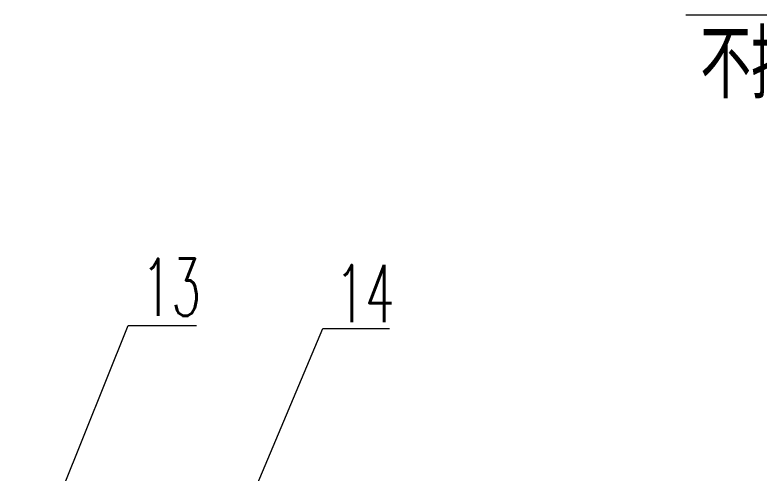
# Model space of a CAD drawing. Header units: millimetres. Extents: x -394 to 6212, y -2458 to 809.
# Drawn here: x 5215.95 to 5261.37, y -1815.8 to -1787.87 of the extents above; entities that cross this region are included whole.
import ezdxf

# ---------------------------------------------------------------- set-up
doc = ezdxf.new("R2010")
doc.units = ezdxf.units.MM
doc.layers.add('2', color=2, linetype='Continuous', lineweight=18, true_color=0xffff00)
doc.styles.add('STYLE1', font='txt.shx', dxfattribs={"width": 0.67, "bigfont": 'hztxt.shx'})
doc.styles.add('ZH', font='txt.shx', dxfattribs={"width": 0.75, "bigfont": 'hztxt.shx'})

msp = doc.modelspace()

# ---------------------------------------------------------------- linework, layer by layer
at = {"layer": '2'}
for p, q in [((5256.89372, -1787.86506), (5271.63766, -1787.86506)), ((5215.95444, -1824.02299), (5222.8669, -1806.79623)), ((5222.8669, -1806.79623), (5227.03431, -1806.79623)), ((5225.88034, -1827.97947), (5234.75009, -1806.97971)), ((5234.75009, -1806.97971), (5238.82234, -1806.97971))]:
    msp.add_line(p, q, dxfattribs=at)

# ---------------------------------------------------------------- texts
at = {"layer": '2', "attachment_point": 7}
for s, insert, char_height, width, style in [('\\T1;不按比例', (5257.77958, -1792.96759), 4.1472, 18.74016, 'ZH'), ('\\T1;{\\W0.6;13}', (5223.70066, -1806.21868), 3.5, 6, 'STYLE1'), ('\\T1;{\\W0.6;14}', (5235.51773, -1806.60552), 3.5, 6, 'STYLE1')]:
    msp.add_mtext(s, dxfattribs=dict(at, insert=insert, char_height=char_height, width=width, style=style))

doc.saveas('drawing.dxf')
